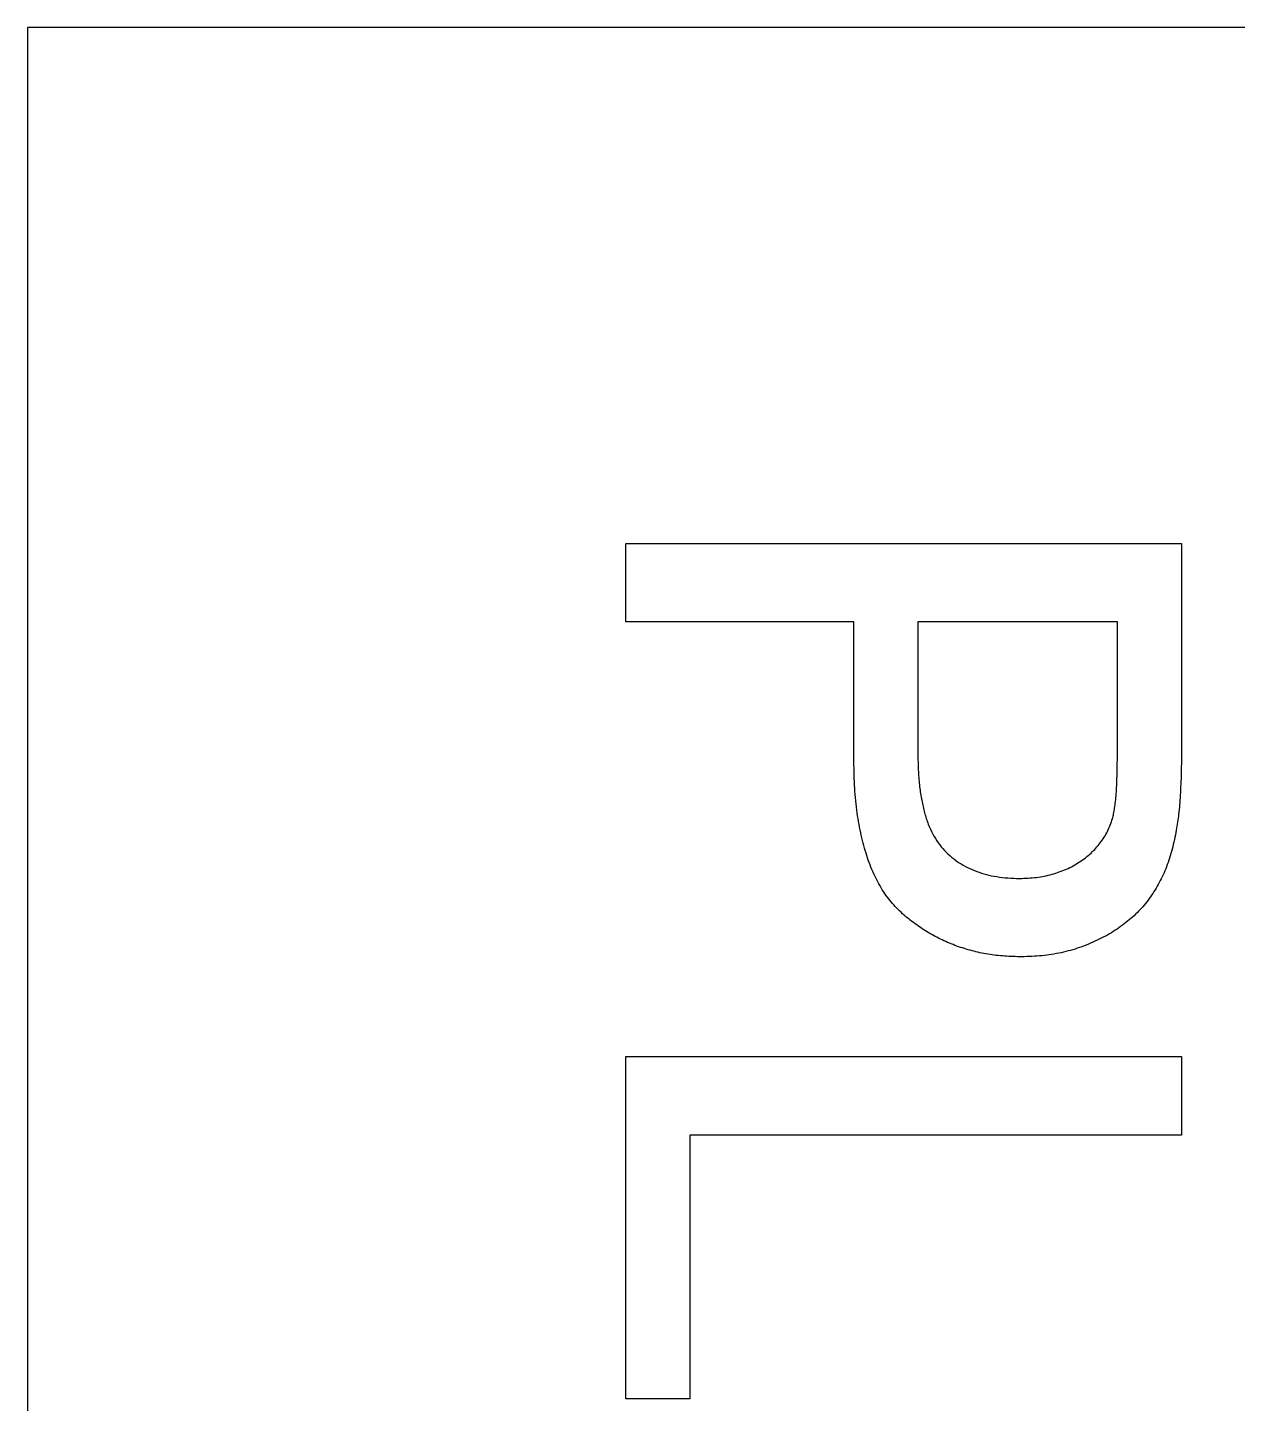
# Model space of a CAD drawing. Header units: inches. Extents: x -978 to -2, y 48 to 749.
# Drawn here: x -72.74 to -59.53, y 288.1 to 303.11 of the extents above; entities that cross this region are included whole.
import ezdxf

# ---------------------------------------------------------------- set-up
doc = ezdxf.new("R2010")
doc.units = ezdxf.units.IN
doc.header["$MEASUREMENT"] = 0

msp = doc.modelspace()

# ---------------------------------------------------------------- linework, layer by layer
at = {"color": 7, "linetype": 'Continuous', "lineweight": 25}
for p, q in [((-72.743, 303.112), (-72.743, 252.482)), ((-34.743, 303.112), (-72.743, 303.112)), ((-66.211, 297.483), (-60.144, 297.483)), ((-66.211, 296.628), (-66.211, 297.483)), ((-60.144, 297.483), (-60.144, 295.254)), ((-63.722, 296.628), (-66.211, 296.628)), ((-63.722, 295.141), (-63.722, 296.628)), ((-63.022, 296.628), (-63.022, 295.164)), ((-60.844, 296.628), (-63.022, 296.628)), ((-60.844, 295.179), (-60.844, 296.628)), ((-66.211, 291.883), (-60.144, 291.883)), ((-66.211, 288.149), (-66.211, 291.883)), ((-60.144, 291.883), (-60.144, 291.027)), ((-65.511, 291.027), (-65.511, 288.149)), ((-60.144, 291.027), (-65.511, 291.027)), ((-65.511, 288.149), (-66.211, 288.149))]:
    msp.add_line(p, q, dxfattribs=at)
for points, knots in [([(-60.898, 294.48), (-60.893, 294.497), (-60.884, 294.535), (-60.874, 294.598), (-60.864, 294.67), (-60.857, 294.753), (-60.851, 294.845), (-60.848, 294.948), (-60.845, 295.06), (-60.845, 295.138), (-60.844, 295.179)], [0, 0, 0, 0, 0.076383, 0.165986, 0.270715, 0.388824, 0.520602, 0.666029, 0.825243, 1, 1, 1, 1]), ([(-60.144, 295.254), (-60.145, 295.162), (-60.146, 294.988), (-60.157, 294.746), (-60.172, 294.538), (-60.192, 294.412), (-60.201, 294.355)], [0, 0, 0, 0, 0.307163, 0.576853, 0.806633, 1, 1, 1, 1]), ([(-61.888, 292.972), (-61.951, 292.973), (-62.075, 292.976), (-62.256, 292.998), (-62.431, 293.034), (-62.598, 293.087), (-62.759, 293.153), (-62.91, 293.235), (-63.055, 293.33), (-63.193, 293.44), (-63.321, 293.57), (-63.429, 293.725), (-63.52, 293.904), (-63.594, 294.107), (-63.651, 294.332), (-63.694, 294.58), (-63.717, 294.853), (-63.72, 295.043), (-63.722, 295.141)], [0, 0, 0, 0, 0.058048, 0.114213, 0.168892, 0.222626, 0.275651, 0.328725, 0.381659, 0.435953, 0.491264, 0.548993, 0.610417, 0.676248, 0.747409, 0.824866, 0.909026, 1, 1, 1, 1]), ([(-63.022, 295.164), (-63.021, 295.106), (-63.019, 294.994), (-63.006, 294.831), (-62.983, 294.682), (-62.952, 294.546), (-62.912, 294.422), (-62.863, 294.312), (-62.803, 294.215), (-62.734, 294.131), (-62.656, 294.059), (-62.572, 293.997), (-62.48, 293.944), (-62.38, 293.902), (-62.274, 293.867), (-62.159, 293.845), (-62.038, 293.83), (-61.955, 293.828), (-61.912, 293.827)], [0, 0, 0, 0, 0.087731, 0.169006, 0.244802, 0.314232, 0.378942, 0.439172, 0.495787, 0.549435, 0.602, 0.654255, 0.706905, 0.761202, 0.816862, 0.87467, 0.936008, 1, 1, 1, 1]), ([(-61.912, 293.827), (-61.851, 293.829), (-61.731, 293.833), (-61.559, 293.868), (-61.4, 293.924), (-61.257, 294.003), (-61.131, 294.099), (-61.029, 294.212), (-60.947, 294.338), (-60.914, 294.433), (-60.898, 294.48)], [0, 0, 0, 0, 0.142895, 0.27688, 0.405407, 0.531833, 0.654225, 0.769811, 0.88411, 1, 1, 1, 1]), ([(-60.201, 294.355), (-60.215, 294.285), (-60.241, 294.149), (-60.304, 293.957), (-60.382, 293.782), (-60.48, 293.624), (-60.595, 293.481), (-60.732, 293.355), (-60.889, 293.243), (-61.066, 293.148), (-61.256, 293.069), (-61.459, 293.013), (-61.67, 292.978), (-61.815, 292.974), (-61.888, 292.972)], [0, 0, 0, 0, 0.089242, 0.172977, 0.252655, 0.328953, 0.404688, 0.481499, 0.56187, 0.645629, 0.732291, 0.819179, 0.908075, 1, 1, 1, 1])]:
    msp.add_open_spline(points, degree=3, knots=knots, dxfattribs=at)

doc.saveas('drawing.dxf')
